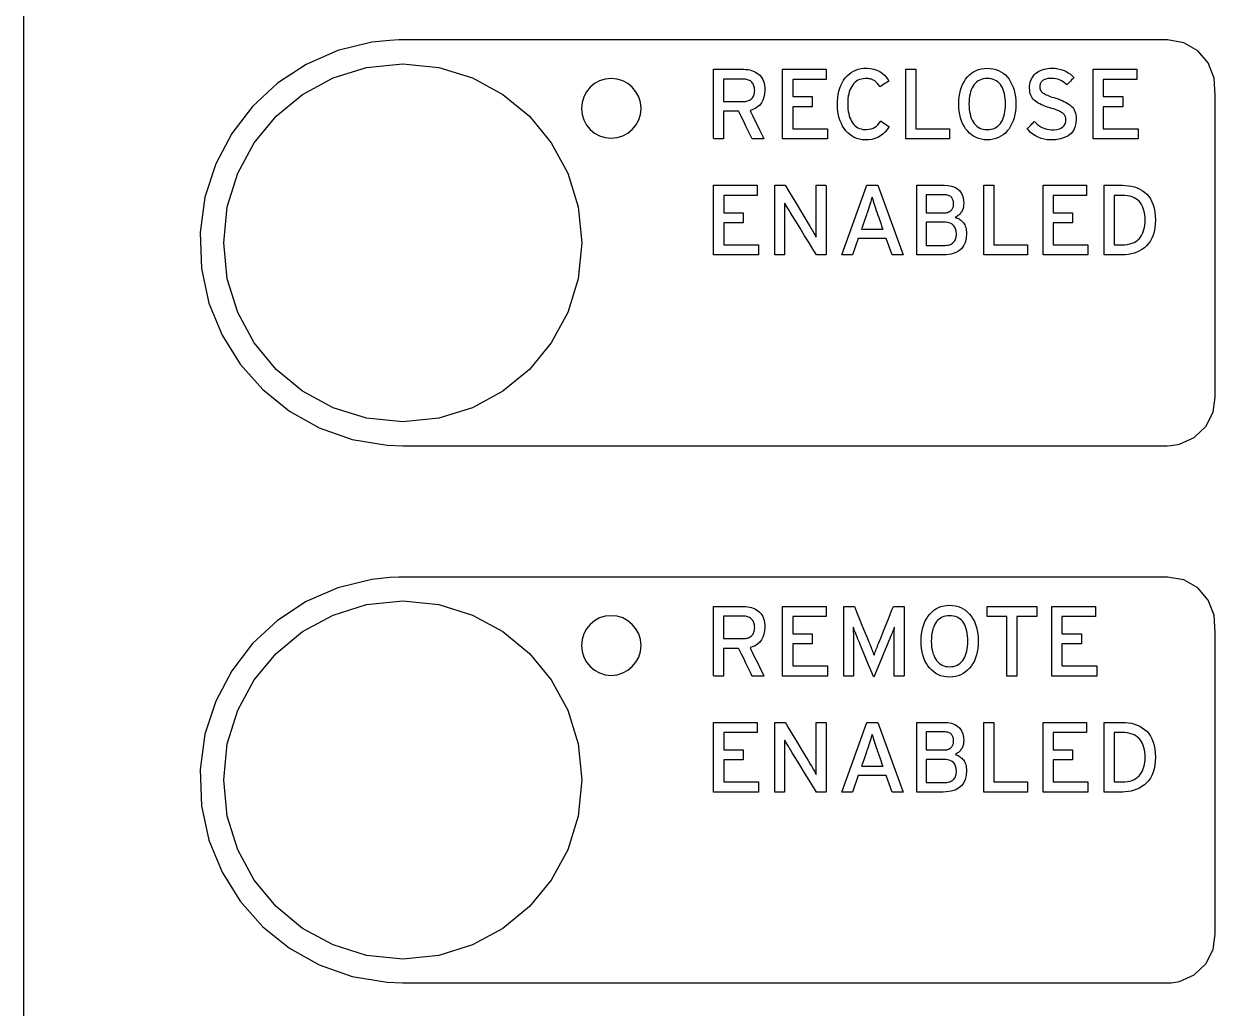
# Model space of a CAD drawing. Extents: x 1 to 47.7, y 0.2 to 33.4.
# Drawn here: x 14.365 to 16.36, y 11.791 to 13.441 of the extents above; entities that cross this region are included whole.
import ezdxf

# ---------------------------------------------------------------- set-up
doc = ezdxf.new("R2010")
doc.units = 0
doc.header["$MEASUREMENT"] = 0
doc.layers.add('6_0____DWG', color=7, linetype='CONTINUOUS')

msp = doc.modelspace()

# ---------------------------------------------------------------- linework, layer by layer
at = {"layer": '6_0____DWG'}
for points in [[(14.3645, 11.6985), (14.3645, 11.8118), (14.3645, 11.9289), (14.3645, 12.0492), (14.3645, 12.2971), (14.3645, 12.8063), (14.3645, 13.0586), (14.3645, 13.1823), (14.3645, 13.3035), (14.3645, 13.4217), (14.3645, 13.5364)], [(15.6356, 13.2478), (15.6356, 13.3645), (15.7084, 13.3645), (15.7084, 13.3475), (15.6525, 13.3475), (15.6525, 13.3186), (15.685, 13.3186), (15.685, 13.3016), (15.6525, 13.3016), (15.6525, 13.2648), (15.7109, 13.2648), (15.7109, 13.2478), (15.6356, 13.2478)], [(15.8417, 13.2478), (15.8417, 13.3645), (15.8586, 13.3645), (15.8586, 13.2649), (15.915, 13.2649), (15.915, 13.2478), (15.8417, 13.2478)], [(16.1558, 13.2478), (16.1558, 13.3645), (16.2286, 13.3645), (16.2286, 13.3475), (16.1727, 13.3475), (16.1727, 13.3186), (16.2052, 13.3186), (16.2052, 13.3016), (16.1727, 13.3016), (16.1727, 13.2648), (16.2311, 13.2648), (16.2311, 13.2478), (16.1558, 13.2478)], [(15.52, 13.0534), (15.52, 13.17), (15.5928, 13.17), (15.5928, 13.1531), (15.5369, 13.1531), (15.5369, 13.1241), (15.5694, 13.1241), (15.5694, 13.1072), (15.5369, 13.1072), (15.5369, 13.0703), (15.5952, 13.0703), (15.5952, 13.0534), (15.52, 13.0534)], [(15.8188, 13.0534), (15.8091, 13.0811), (15.7623, 13.0811), (15.7527, 13.0534), (15.7345, 13.0534), (15.7765, 13.17), (15.7951, 13.17), (15.8375, 13.0534), (15.8188, 13.0534)], [(15.9726, 13.0534), (15.9726, 13.17), (15.9895, 13.17), (15.9895, 13.0705), (16.0458, 13.0705), (16.0458, 13.0534), (15.9726, 13.0534)], [(16.0717, 13.0534), (16.0717, 13.17), (16.1445, 13.17), (16.1445, 13.1531), (16.0886, 13.1531), (16.0886, 13.1241), (16.121, 13.1241), (16.121, 13.1072), (16.0886, 13.1072), (16.0886, 13.0703), (16.1469, 13.0703), (16.1469, 13.0534), (16.0717, 13.0534)], [(15.6356, 12.3478), (15.6356, 12.4645), (15.7084, 12.4645), (15.7084, 12.4475), (15.6525, 12.4475), (15.6525, 12.4186), (15.685, 12.4186), (15.685, 12.4016), (15.6525, 12.4016), (15.6525, 12.3648), (15.7109, 12.3648), (15.7109, 12.3478), (15.6356, 12.3478)], [(16.0281, 12.4474), (16.0281, 12.3478), (16.0112, 12.3478), (16.0112, 12.4474), (15.9783, 12.4474), (15.9783, 12.4645), (16.0611, 12.4645), (16.0611, 12.4474), (16.0281, 12.4474)], [(16.0866, 12.3478), (16.0866, 12.4645), (16.1594, 12.4645), (16.1594, 12.4475), (16.1035, 12.4475), (16.1035, 12.4186), (16.1359, 12.4186), (16.1359, 12.4016), (16.1035, 12.4016), (16.1035, 12.3648), (16.1618, 12.3648), (16.1618, 12.3478), (16.0866, 12.3478)], [(15.52, 12.1534), (15.52, 12.27), (15.5928, 12.27), (15.5928, 12.2531), (15.5369, 12.2531), (15.5369, 12.2241), (15.5694, 12.2241), (15.5694, 12.2072), (15.5369, 12.2072), (15.5369, 12.1703), (15.5952, 12.1703), (15.5952, 12.1534), (15.52, 12.1534)], [(15.8188, 12.1534), (15.8091, 12.1811), (15.7623, 12.1811), (15.7527, 12.1534), (15.7345, 12.1534), (15.7765, 12.27), (15.7951, 12.27), (15.8375, 12.1534), (15.8188, 12.1534)], [(15.9726, 12.1534), (15.9726, 12.27), (15.9895, 12.27), (15.9895, 12.1705), (16.0458, 12.1705), (16.0458, 12.1534), (15.9726, 12.1534)], [(16.0717, 12.1534), (16.0717, 12.27), (16.1445, 12.27), (16.1445, 12.2531), (16.0886, 12.2531), (16.0886, 12.2241), (16.121, 12.2241), (16.121, 12.2072), (16.0886, 12.2072), (16.0886, 12.1703), (16.1469, 12.1703), (16.1469, 12.1534), (16.0717, 12.1534)]]:
    msp.add_lwpolyline(points, dxfattribs=at)
for points in [[(16.2801, 13.4136), (16.269, 13.4136), (16.2375, 13.4136), (16.188, 13.4136), (16.123, 13.4136), (16.0452, 13.4136), (15.9569, 13.4136), (15.7591, 13.4136), (15.5499, 13.4136), (15.3493, 13.4136), (15.2585, 13.4136), (15.1774, 13.4136), (15.1085, 13.4136), (15.0543, 13.4136), (15.0174, 13.4136), (15.0002, 13.4136), (14.9927, 13.4135), (14.9775, 13.4129), (14.9476, 13.4096), (14.8904, 13.3957), (14.8373, 13.3725), (14.7895, 13.341), (14.7477, 13.3021), (14.7129, 13.2567), (14.686, 13.2058), (14.668, 13.1503), (14.6597, 13.0911), (14.662, 13.0304), (14.6746, 12.9726), (14.6965, 12.9189), (14.7269, 12.8703), (14.7648, 12.8276), (14.8093, 12.7917), (14.8595, 12.7637), (14.9144, 12.7443), (14.9732, 12.7346), (14.9995, 12.7336), (15.0137, 12.7336), (15.0479, 12.7336), (15.0998, 12.7336), (15.1667, 12.7336), (15.2462, 12.7336), (15.3358, 12.7336), (15.4329, 12.7336), (15.6397, 12.7336), (15.8465, 12.7336), (15.9436, 12.7336), (16.0331, 12.7336), (16.1126, 12.7336), (16.1796, 12.7336), (16.2314, 12.7336), (16.2657, 12.7336), (16.2799, 12.7336), (16.2862, 12.7338), (16.3001, 12.7361), (16.3248, 12.7473), (16.3442, 12.7657), (16.3565, 12.7898), (16.3601, 12.8151), (16.3601, 12.8244), (16.3601, 12.8415), (16.3601, 12.8948), (16.3601, 12.9668), (16.3601, 13.0492), (16.3601, 13.213), (16.3601, 13.2779), (16.3601, 13.3207), (16.3585, 13.3497), (16.3485, 13.3751), (16.331, 13.3953), (16.3076, 13.4087), (16.2801, 13.4136)], [(14.9993, 12.7736), (14.9388, 12.7797), (14.8825, 12.7972), (14.8316, 12.8248), (14.7872, 12.8615), (14.7505, 12.9059), (14.7229, 12.9568), (14.7054, 13.0131), (14.6993, 13.0736), (14.7054, 13.134), (14.7229, 13.1904), (14.7505, 13.2413), (14.7872, 13.2857), (14.8316, 13.3223), (14.8825, 13.35), (14.9388, 13.3675), (14.9993, 13.3736), (15.0598, 13.3675), (15.1161, 13.35), (15.167, 13.3223), (15.2114, 13.2857), (15.2481, 13.2413), (15.2757, 13.1904), (15.2932, 13.134), (15.2993, 13.0736), (15.2932, 13.0131), (15.2757, 12.9568), (15.2481, 12.9059), (15.2114, 12.8615), (15.167, 12.8248), (15.1161, 12.7972), (15.0598, 12.7797)], [(15.6058, 13.3296), (15.6054, 13.3234), (15.6043, 13.3178), (15.6026, 13.3128), (15.6003, 13.3084), (15.5973, 13.3045), (15.5936, 13.3013), (15.5894, 13.2986), (15.5844, 13.2965), (15.5811, 13.2953), (15.5825, 13.2923), (15.5852, 13.2868), (15.5887, 13.2795), (15.5927, 13.2713), (15.5966, 13.2632), (15.6001, 13.256), (15.6027, 13.2506), (15.604, 13.248), (15.6036, 13.2478), (15.602, 13.2478), (15.5994, 13.2478), (15.5963, 13.2478), (15.5929, 13.2478), (15.5896, 13.2478), (15.5869, 13.2478), (15.5851, 13.2478), (15.5845, 13.2479), (15.5835, 13.2499), (15.5812, 13.2546), (15.5779, 13.2613), (15.5742, 13.2691), (15.5703, 13.277), (15.5668, 13.2843), (15.564, 13.2901), (15.5624, 13.2935), (15.5619, 13.294), (15.5602, 13.294), (15.5571, 13.294), (15.5531, 13.294), (15.5487, 13.294), (15.5444, 13.294), (15.5406, 13.294), (15.5379, 13.294), (15.5366, 13.294), (15.5366, 13.2928), (15.5366, 13.2887), (15.5366, 13.2825), (15.5366, 13.2749), (15.5366, 13.2669), (15.5366, 13.2594), (15.5366, 13.2531), (15.5366, 13.249), (15.5366, 13.2478), (15.5357, 13.2478), (15.5339, 13.2478), (15.5315, 13.2478), (15.5287, 13.2478), (15.5258, 13.2478), (15.5233, 13.2478), (15.5213, 13.2478), (15.5201, 13.2478), (15.52, 13.2492), (15.52, 13.2577), (15.52, 13.2723), (15.52, 13.2907), (15.52, 13.3108), (15.52, 13.3303), (15.52, 13.3473), (15.52, 13.3593), (15.52, 13.3644), (15.5215, 13.3645), (15.5262, 13.3645), (15.5331, 13.3645), (15.5413, 13.3645), (15.5498, 13.3645), (15.5578, 13.3645), (15.5644, 13.3645), (15.5685, 13.3645), (15.5705, 13.3645), (15.574, 13.3643), (15.5773, 13.3639), (15.5805, 13.3633), (15.5835, 13.3624), (15.5864, 13.3614), (15.5892, 13.3601), (15.5918, 13.3586), (15.5943, 13.3568), (15.5967, 13.3549), (15.5988, 13.3526), (15.6006, 13.3501), (15.6022, 13.3473), (15.6035, 13.3443), (15.6045, 13.341), (15.6052, 13.3375), (15.6057, 13.3336)], [(15.8139, 13.2683), (15.8108, 13.2635), (15.8074, 13.2594), (15.8036, 13.2558), (15.7995, 13.2527), (15.795, 13.2502), (15.7901, 13.2483), (15.7849, 13.247), (15.7793, 13.2462), (15.7737, 13.246), (15.7688, 13.2464), (15.7641, 13.2473), (15.7598, 13.2485), (15.7556, 13.2502), (15.7518, 13.2524), (15.7481, 13.2549), (15.7448, 13.2579), (15.7417, 13.2613), (15.7388, 13.265), (15.7361, 13.269), (15.7339, 13.2733), (15.7319, 13.2779), (15.7303, 13.2827), (15.729, 13.2878), (15.7281, 13.2933), (15.7275, 13.299), (15.7272, 13.305), (15.7273, 13.3111), (15.7278, 13.3169), (15.7286, 13.3224), (15.7297, 13.3277), (15.7312, 13.3327), (15.733, 13.3374), (15.7352, 13.3419), (15.7377, 13.346), (15.7405, 13.3499), (15.7435, 13.3534), (15.7468, 13.3565), (15.7503, 13.3592), (15.754, 13.3614), (15.7581, 13.3632), (15.7623, 13.3646), (15.7669, 13.3656), (15.7717, 13.3662), (15.777, 13.3663), (15.7829, 13.3658), (15.7884, 13.3647), (15.7935, 13.3631), (15.7981, 13.3609), (15.8023, 13.3581), (15.8061, 13.3548), (15.8094, 13.3509), (15.8123, 13.3465), (15.8132, 13.3444), (15.8121, 13.3437), (15.8102, 13.3425), (15.8079, 13.341), (15.8053, 13.3393), (15.8028, 13.3377), (15.8007, 13.3363), (15.7991, 13.3353), (15.7984, 13.3349), (15.7976, 13.3363), (15.7966, 13.3378), (15.7955, 13.3392), (15.7945, 13.3405), (15.7934, 13.3418), (15.7923, 13.3429), (15.7912, 13.3439), (15.79, 13.3448), (15.7888, 13.3457), (15.7875, 13.3464), (15.7861, 13.347), (15.7847, 13.3476), (15.7831, 13.348), (15.7815, 13.3484), (15.7798, 13.3486), (15.778, 13.3488), (15.7761, 13.3489), (15.7736, 13.3489), (15.7704, 13.3486), (15.7674, 13.348), (15.7645, 13.3471), (15.7618, 13.346), (15.7594, 13.3445), (15.7571, 13.3428), (15.755, 13.3407), (15.7531, 13.3384), (15.7513, 13.3358), (15.7498, 13.3329), (15.7484, 13.3298), (15.7472, 13.3265), (15.7463, 13.3229), (15.7456, 13.3192), (15.745, 13.3152), (15.7447, 13.3109), (15.7446, 13.3065), (15.7447, 13.3021), (15.745, 13.2979), (15.7455, 13.2939), (15.7462, 13.2901), (15.7471, 13.2866), (15.7482, 13.2833), (15.7496, 13.2802), (15.7511, 13.2773), (15.7528, 13.2746), (15.7547, 13.2721), (15.7568, 13.2699), (15.7591, 13.2681), (15.7615, 13.2665), (15.7641, 13.2653), (15.767, 13.2644), (15.77, 13.2637), (15.7732, 13.2634), (15.7768, 13.2634), (15.7804, 13.2638), (15.7838, 13.2645), (15.787, 13.2657), (15.79, 13.2672), (15.7927, 13.2691), (15.7951, 13.2714), (15.7973, 13.274), (15.7993, 13.2771), (15.8001, 13.2778), (15.8013, 13.277), (15.8031, 13.2757), (15.8053, 13.2742), (15.8077, 13.2725), (15.81, 13.2709), (15.812, 13.2696), (15.8134, 13.2686)], [(16.0262, 13.3062), (16.026, 13.3), (16.0254, 13.2941), (16.0245, 13.2885), (16.0233, 13.2832), (16.0217, 13.2782), (16.0197, 13.2734), (16.0175, 13.269), (16.0148, 13.2649), (16.0119, 13.2611), (16.0086, 13.2576), (16.005, 13.2546), (16.0012, 13.2521), (15.9971, 13.2499), (15.9928, 13.2483), (15.9882, 13.2471), (15.9834, 13.2463), (15.9782, 13.246), (15.9732, 13.2463), (15.9684, 13.2471), (15.9638, 13.2483), (15.9595, 13.2499), (15.9555, 13.2521), (15.9518, 13.2546), (15.9483, 13.2576), (15.9451, 13.2611), (15.9421, 13.2649), (15.9394, 13.269), (15.9371, 13.2734), (15.9351, 13.2782), (15.9335, 13.2832), (15.9322, 13.2885), (15.9313, 13.2941), (15.9307, 13.3), (15.9305, 13.3062), (15.9307, 13.3124), (15.9313, 13.3183), (15.9322, 13.3239), (15.9335, 13.3293), (15.9351, 13.3343), (15.9371, 13.3391), (15.9394, 13.3435), (15.9421, 13.3477), (15.9451, 13.3515), (15.9483, 13.3549), (15.9518, 13.3579), (15.9555, 13.3604), (15.9595, 13.3625), (15.9638, 13.3641), (15.9684, 13.3653), (15.9732, 13.366), (15.9782, 13.3663), (15.9834, 13.366), (15.9882, 13.3653), (15.9928, 13.3641), (15.9971, 13.3625), (16.0012, 13.3604), (16.005, 13.3579), (16.0086, 13.3549), (16.0119, 13.3515), (16.0148, 13.3477), (16.0175, 13.3435), (16.0197, 13.3391), (16.0217, 13.3343), (16.0233, 13.3293), (16.0245, 13.3239), (16.0254, 13.3183), (16.026, 13.3124)], [(16.1272, 13.2813), (16.1267, 13.274), (16.1251, 13.2675), (16.1225, 13.2618), (16.1187, 13.257), (16.1138, 13.2531), (16.1079, 13.25), (16.1008, 13.2478), (16.0927, 13.2464), (16.0842, 13.246), (16.0787, 13.2464), (16.0734, 13.2473), (16.0684, 13.2487), (16.0636, 13.2505), (16.0591, 13.2528), (16.0549, 13.2555), (16.051, 13.2587), (16.0473, 13.2623), (16.0452, 13.2649), (16.0459, 13.2656), (16.0473, 13.267), (16.0491, 13.2688), (16.0511, 13.2708), (16.0532, 13.2728), (16.055, 13.2747), (16.0564, 13.2761), (16.0572, 13.2768), (16.0589, 13.2752), (16.0619, 13.2725), (16.0649, 13.2701), (16.0681, 13.268), (16.0714, 13.2663), (16.0748, 13.265), (16.0783, 13.264), (16.082, 13.2634), (16.0858, 13.2631), (16.0905, 13.2632), (16.0951, 13.2637), (16.0991, 13.2647), (16.1024, 13.2662), (16.1051, 13.268), (16.1073, 13.2703), (16.1088, 13.2731), (16.1098, 13.2763), (16.1101, 13.2799), (16.11, 13.2815), (16.1098, 13.2829), (16.1095, 13.2843), (16.109, 13.2856), (16.1083, 13.2868), (16.1076, 13.288), (16.1067, 13.2891), (16.1056, 13.2902), (16.1044, 13.2912), (16.1029, 13.2922), (16.1012, 13.2932), (16.0993, 13.2942), (16.0972, 13.2951), (16.0949, 13.2961), (16.0924, 13.297), (16.0896, 13.2979), (16.0866, 13.2989), (16.0832, 13.2998), (16.0794, 13.301), (16.0758, 13.3023), (16.0724, 13.3036), (16.0693, 13.3049), (16.0664, 13.3063), (16.0637, 13.3078), (16.0612, 13.3094), (16.059, 13.311), (16.057, 13.3126), (16.0553, 13.3144), (16.0537, 13.3164), (16.0524, 13.3187), (16.0513, 13.3211), (16.0504, 13.3237), (16.0498, 13.3266), (16.0494, 13.3296), (16.0492, 13.3329), (16.0493, 13.3363), (16.0497, 13.3395), (16.0503, 13.3426), (16.0512, 13.3456), (16.0524, 13.3483), (16.0539, 13.3509), (16.0556, 13.3533), (16.0576, 13.3556), (16.0599, 13.3577), (16.0623, 13.3595), (16.0649, 13.3611), (16.0676, 13.3625), (16.0704, 13.3636), (16.0734, 13.3646), (16.0766, 13.3653), (16.0798, 13.3659), (16.0833, 13.3662), (16.087, 13.3663), (16.0919, 13.3661), (16.0967, 13.3654), (16.1013, 13.3643), (16.1056, 13.3628), (16.1098, 13.361), (16.1137, 13.3587), (16.1175, 13.356), (16.1211, 13.3529), (16.1234, 13.3505), (16.1228, 13.3498), (16.1215, 13.3484), (16.1197, 13.3466), (16.1177, 13.3445), (16.1157, 13.3425), (16.1139, 13.3406), (16.1124, 13.3391), (16.1116, 13.3382), (16.1104, 13.3393), (16.1079, 13.3415), (16.1053, 13.3435), (16.1025, 13.3452), (16.0996, 13.3465), (16.0965, 13.3477), (16.0933, 13.3485), (16.0899, 13.349), (16.0864, 13.3492), (16.0837, 13.3492), (16.0816, 13.3491), (16.0797, 13.3488), (16.0779, 13.3485), (16.0762, 13.348), (16.0747, 13.3475), (16.0733, 13.3468), (16.072, 13.3461), (16.0709, 13.3452), (16.07, 13.3443), (16.0691, 13.3432), (16.0683, 13.3422), (16.0677, 13.3411), (16.0672, 13.3399), (16.0668, 13.3387), (16.0665, 13.3374), (16.0663, 13.3361), (16.0663, 13.3347), (16.0663, 13.334), (16.0663, 13.3334), (16.0664, 13.3327), (16.0665, 13.3321), (16.0667, 13.3315), (16.0668, 13.331), (16.067, 13.3304), (16.0672, 13.3299), (16.0675, 13.3294), (16.0677, 13.3288), (16.0681, 13.3283), (16.0685, 13.3278), (16.0689, 13.3272), (16.0693, 13.3267), (16.0699, 13.3262), (16.0704, 13.3257), (16.071, 13.3252), (16.072, 13.3245), (16.0734, 13.3236), (16.075, 13.3226), (16.0769, 13.3217), (16.079, 13.3208), (16.0814, 13.3198), (16.0839, 13.3189), (16.0867, 13.3179), (16.0898, 13.3169), (16.0933, 13.3158), (16.0969, 13.3147), (16.1004, 13.3134), (16.1036, 13.3121), (16.1067, 13.3107), (16.1096, 13.3092), (16.1123, 13.3077), (16.1147, 13.3061), (16.117, 13.3045), (16.1191, 13.3027), (16.121, 13.3007), (16.1226, 13.2986), (16.124, 13.2962), (16.1251, 13.2936), (16.126, 13.2909), (16.1266, 13.2879), (16.127, 13.2847)], [(15.3484, 13.2489), (15.3585, 13.25), (15.3679, 13.2529), (15.3764, 13.2575), (15.3838, 13.2636), (15.3899, 13.271), (15.3945, 13.2795), (15.3974, 13.2889), (15.3985, 13.2989), (15.3974, 13.309), (15.3945, 13.3184), (15.3899, 13.3269), (15.3838, 13.3343), (15.3764, 13.3404), (15.3679, 13.345), (15.3585, 13.3479), (15.3484, 13.3489), (15.3384, 13.3479), (15.329, 13.345), (15.3205, 13.3404), (15.3131, 13.3343), (15.307, 13.3269), (15.3024, 13.3184), (15.2995, 13.309), (15.2985, 13.2989), (15.2995, 13.2889), (15.3024, 13.2795), (15.307, 13.271), (15.3131, 13.2636), (15.3205, 13.2575), (15.329, 13.2529), (15.3384, 13.25)], [(15.5888, 13.3291), (15.5887, 13.3313), (15.5884, 13.3333), (15.588, 13.3352), (15.5875, 13.3369), (15.5869, 13.3386), (15.5861, 13.3401), (15.5851, 13.3414), (15.5841, 13.3426), (15.5829, 13.3438), (15.5815, 13.3448), (15.5801, 13.3457), (15.5785, 13.3464), (15.5769, 13.347), (15.5751, 13.3475), (15.5733, 13.3478), (15.5713, 13.348), (15.5695, 13.348), (15.5679, 13.348), (15.5642, 13.348), (15.5592, 13.348), (15.5535, 13.348), (15.5477, 13.348), (15.5425, 13.348), (15.5386, 13.348), (15.5367, 13.348), (15.5366, 13.3473), (15.5366, 13.344), (15.5366, 13.3388), (15.5366, 13.3326), (15.5366, 13.3259), (15.5366, 13.3196), (15.5366, 13.3145), (15.5366, 13.3112), (15.5367, 13.3104), (15.5386, 13.3104), (15.5425, 13.3104), (15.5477, 13.3104), (15.5535, 13.3104), (15.5592, 13.3104), (15.5642, 13.3104), (15.5679, 13.3104), (15.5695, 13.3104), (15.5713, 13.3105), (15.5732, 13.3106), (15.5751, 13.311), (15.5768, 13.3114), (15.5784, 13.312), (15.5799, 13.3127), (15.5814, 13.3135), (15.5827, 13.3145), (15.5839, 13.3155), (15.585, 13.3168), (15.586, 13.3181), (15.5868, 13.3196), (15.5875, 13.3212), (15.588, 13.323), (15.5884, 13.3249), (15.5887, 13.3269)], [(16.0089, 13.3062), (16.0088, 13.3108), (16.0085, 13.3151), (16.008, 13.3192), (16.0072, 13.3231), (16.0063, 13.3267), (16.0051, 13.3301), (16.0037, 13.3333), (16.0021, 13.3362), (16.0003, 13.3389), (15.9982, 13.3412), (15.996, 13.3432), (15.9935, 13.3449), (15.9909, 13.3463), (15.988, 13.3474), (15.985, 13.3482), (15.9817, 13.3487), (15.9782, 13.3489), (15.9749, 13.3487), (15.9717, 13.3482), (15.9687, 13.3474), (15.9658, 13.3463), (15.9632, 13.3449), (15.9608, 13.3432), (15.9586, 13.3412), (15.9566, 13.3389), (15.9547, 13.3362), (15.9531, 13.3333), (15.9516, 13.3301), (15.9504, 13.3267), (15.9495, 13.3231), (15.9487, 13.3192), (15.9482, 13.3151), (15.9478, 13.3108), (15.9477, 13.3062), (15.9478, 13.3017), (15.9482, 13.2974), (15.9487, 13.2933), (15.9495, 13.2895), (15.9504, 13.2859), (15.9516, 13.2825), (15.9531, 13.2794), (15.9547, 13.2765), (15.9566, 13.2738), (15.9586, 13.2713), (15.9608, 13.2692), (15.9632, 13.2674), (15.9658, 13.266), (15.9687, 13.2648), (15.9717, 13.264), (15.9749, 13.2635), (15.9782, 13.2634), (15.9817, 13.2635), (15.985, 13.264), (15.988, 13.2648), (15.9909, 13.266), (15.9935, 13.2674), (15.996, 13.2692), (15.9982, 13.2713), (16.0003, 13.2738), (16.0021, 13.2765), (16.0037, 13.2794), (16.0051, 13.2825), (16.0063, 13.2859), (16.0072, 13.2895), (16.008, 13.2933), (16.0085, 13.2974), (16.0088, 13.3017)], [(15.6922, 13.0534), (15.6906, 13.0561), (15.6862, 13.0632), (15.6799, 13.0734), (15.6724, 13.0855), (15.6647, 13.098), (15.6575, 13.1097), (15.6517, 13.1192), (15.648, 13.1252), (15.6468, 13.1271), (15.6458, 13.1289), (15.6447, 13.1307), (15.6437, 13.1324), (15.6427, 13.1341), (15.6417, 13.1357), (15.6408, 13.1373), (15.6399, 13.1388), (15.6391, 13.1403), (15.6387, 13.1393), (15.6387, 13.1365), (15.6387, 13.1336), (15.6387, 13.1306), (15.6388, 13.1275), (15.6388, 13.1244), (15.6388, 13.1211), (15.6388, 13.1178), (15.6389, 13.1143), (15.6389, 13.1122), (15.6389, 13.1068), (15.6389, 13.0986), (15.6389, 13.0888), (15.6389, 13.0784), (15.6389, 13.0686), (15.6389, 13.0605), (15.6389, 13.055), (15.6389, 13.0534), (15.6381, 13.0534), (15.6364, 13.0534), (15.634, 13.0534), (15.6313, 13.0534), (15.6285, 13.0534), (15.6259, 13.0534), (15.6239, 13.0534), (15.6227, 13.0534), (15.6225, 13.0542), (15.6225, 13.0618), (15.6225, 13.0755), (15.6225, 13.0934), (15.6225, 13.1131), (15.6225, 13.1328), (15.6225, 13.1502), (15.6225, 13.1632), (15.6225, 13.1696), (15.6228, 13.17), (15.6242, 13.17), (15.6264, 13.17), (15.6292, 13.17), (15.6321, 13.17), (15.635, 13.17), (15.6374, 13.17), (15.6391, 13.17), (15.6397, 13.17), (15.6413, 13.1674), (15.6455, 13.1605), (15.6515, 13.1505), (15.6586, 13.1388), (15.6659, 13.1266), (15.6728, 13.1153), (15.6783, 13.106), (15.6818, 13.1002), (15.683, 13.0982), (15.6843, 13.096), (15.6855, 13.0939), (15.6867, 13.0919), (15.6878, 13.09), (15.6888, 13.0881), (15.6898, 13.0863), (15.6908, 13.0846), (15.6917, 13.083), (15.692, 13.0839), (15.692, 13.0868), (15.692, 13.0898), (15.6919, 13.0928), (15.6919, 13.096), (15.6919, 13.0992), (15.6919, 13.1025), (15.6919, 13.1059), (15.6919, 13.1093), (15.6919, 13.1115), (15.6919, 13.1169), (15.6919, 13.125), (15.6919, 13.1348), (15.6919, 13.1451), (15.6919, 13.1548), (15.6919, 13.163), (15.6919, 13.1684), (15.6919, 13.17), (15.6927, 13.17), (15.6944, 13.17), (15.6967, 13.17), (15.6995, 13.17), (15.7023, 13.17), (15.7048, 13.17), (15.7069, 13.17), (15.7081, 13.17), (15.7083, 13.1692), (15.7083, 13.1616), (15.7083, 13.1479), (15.7083, 13.1301), (15.7083, 13.1103), (15.7083, 13.0906), (15.7083, 13.0733), (15.7083, 13.0603), (15.7083, 13.0538), (15.708, 13.0534), (15.7067, 13.0534), (15.7046, 13.0534), (15.702, 13.0534), (15.6993, 13.0534), (15.6966, 13.0534), (15.6943, 13.0534), (15.6928, 13.0534)], [(15.9436, 13.0892), (15.943, 13.0813), (15.9413, 13.0744), (15.9386, 13.0685), (15.9349, 13.0635), (15.9302, 13.0596), (15.9244, 13.0566), (15.9176, 13.0546), (15.9097, 13.0535), (15.9046, 13.0534), (15.9015, 13.0534), (15.8961, 13.0534), (15.889, 13.0534), (15.8812, 13.0534), (15.8736, 13.0534), (15.8669, 13.0534), (15.8622, 13.0534), (15.8601, 13.0534), (15.8601, 13.0569), (15.8601, 13.0679), (15.8601, 13.0843), (15.8601, 13.1038), (15.8601, 13.1241), (15.8601, 13.1431), (15.8601, 13.1585), (15.8601, 13.168), (15.8603, 13.17), (15.8631, 13.17), (15.8686, 13.17), (15.8757, 13.17), (15.8838, 13.17), (15.8917, 13.17), (15.8987, 13.17), (15.9039, 13.17), (15.9064, 13.17), (15.912, 13.1697), (15.9183, 13.1687), (15.9238, 13.1668), (15.9284, 13.164), (15.9322, 13.1605), (15.9352, 13.1561), (15.9373, 13.151), (15.9385, 13.145), (15.9389, 13.1393), (15.9388, 13.1373), (15.9387, 13.1354), (15.9384, 13.1336), (15.938, 13.1318), (15.9374, 13.1302), (15.9368, 13.1286), (15.9361, 13.1271), (15.9352, 13.1257), (15.9343, 13.1244), (15.9333, 13.1231), (15.9322, 13.1219), (15.9311, 13.1208), (15.9299, 13.1198), (15.9286, 13.1188), (15.9273, 13.1179), (15.9258, 13.117), (15.9247, 13.1163), (15.9264, 13.1159), (15.928, 13.1152), (15.9296, 13.1145), (15.9311, 13.1136), (15.9326, 13.1126), (15.9341, 13.1115), (15.9356, 13.1102), (15.937, 13.1087), (15.9383, 13.1072), (15.9395, 13.1054), (15.9406, 13.1036), (15.9415, 13.1016), (15.9422, 13.0994), (15.9428, 13.0971), (15.9432, 13.0946), (15.9435, 13.0919)], [(15.922, 13.1388), (15.922, 13.1403), (15.9218, 13.1417), (15.9216, 13.1431), (15.9213, 13.1445), (15.9208, 13.1458), (15.9203, 13.147), (15.9197, 13.1481), (15.919, 13.1492), (15.9182, 13.1502), (15.9171, 13.1511), (15.916, 13.1519), (15.9147, 13.1525), (15.9133, 13.153), (15.9117, 13.1535), (15.9101, 13.1538), (15.9083, 13.154), (15.9063, 13.1541), (15.9052, 13.1541), (15.9021, 13.1541), (15.8977, 13.1541), (15.8925, 13.1541), (15.8872, 13.1541), (15.8823, 13.1541), (15.8785, 13.1541), (15.8763, 13.1541), (15.876, 13.1538), (15.876, 13.1516), (15.876, 13.1478), (15.876, 13.1429), (15.876, 13.1376), (15.876, 13.1325), (15.876, 13.1281), (15.876, 13.125), (15.876, 13.1239), (15.8772, 13.1239), (15.8803, 13.1239), (15.8847, 13.1239), (15.8898, 13.1239), (15.8952, 13.1239), (15.9, 13.1239), (15.9038, 13.1239), (15.906, 13.1239), (15.9068, 13.1239), (15.9078, 13.1239), (15.9088, 13.124), (15.9097, 13.1241), (15.9105, 13.1243), (15.9114, 13.1244), (15.9121, 13.1247), (15.9129, 13.1249), (15.9136, 13.1253), (15.9143, 13.1256), (15.9149, 13.1259), (15.9155, 13.1263), (15.9161, 13.1266), (15.9167, 13.127), (15.9172, 13.1275), (15.9177, 13.1279), (15.9182, 13.1284), (15.9189, 13.1291), (15.9196, 13.1301), (15.9202, 13.1312), (15.9208, 13.1323), (15.9212, 13.1335), (15.9216, 13.1347), (15.9218, 13.136), (15.922, 13.1374)], [(16.26, 13.1117), (16.2597, 13.1047), (16.2589, 13.0982), (16.2578, 13.0921), (16.2561, 13.0865), (16.2541, 13.0813), (16.2516, 13.0767), (16.2486, 13.0724), (16.2453, 13.0687), (16.2415, 13.0654), (16.2375, 13.0625), (16.2334, 13.0601), (16.229, 13.058), (16.2244, 13.0563), (16.2196, 13.055), (16.2147, 13.0541), (16.2095, 13.0535), (16.2049, 13.0534), (16.2034, 13.0534), (16.2, 13.0534), (16.1953, 13.0534), (16.1899, 13.0534), (16.1845, 13.0534), (16.1797, 13.0534), (16.1761, 13.0534), (16.1742, 13.0534), (16.1741, 13.0558), (16.1741, 13.0659), (16.1741, 13.0819), (16.1741, 13.1014), (16.1741, 13.122), (16.1741, 13.1415), (16.1741, 13.1575), (16.1741, 13.1676), (16.1742, 13.17), (16.1761, 13.17), (16.1797, 13.17), (16.1845, 13.17), (16.1899, 13.17), (16.1953, 13.17), (16.2, 13.17), (16.2034, 13.17), (16.2049, 13.17), (16.2096, 13.1699), (16.2149, 13.1694), (16.2199, 13.1686), (16.2247, 13.1673), (16.2293, 13.1657), (16.2337, 13.1636), (16.2379, 13.1612), (16.2418, 13.1584), (16.2455, 13.1551), (16.2489, 13.1513), (16.2517, 13.1471), (16.2542, 13.1424), (16.2562, 13.1372), (16.2578, 13.1315), (16.259, 13.1254), (16.2597, 13.1188)], [(16.2427, 13.1117), (16.2426, 13.1161), (16.2423, 13.1202), (16.2416, 13.1241), (16.2408, 13.1278), (16.2397, 13.1313), (16.2383, 13.1346), (16.2367, 13.1377), (16.2349, 13.1405), (16.2327, 13.1432), (16.2302, 13.1455), (16.2274, 13.1475), (16.2243, 13.1492), (16.2209, 13.1506), (16.2172, 13.1517), (16.2132, 13.1525), (16.2089, 13.1529), (16.2049, 13.1531), (16.2042, 13.1531), (16.2027, 13.1531), (16.2006, 13.1531), (16.1982, 13.1531), (16.1957, 13.1531), (16.1935, 13.1531), (16.1919, 13.1531), (16.1911, 13.1531), (16.191, 13.1514), (16.191, 13.1442), (16.191, 13.1329), (16.191, 13.119), (16.191, 13.1044), (16.191, 13.0905), (16.191, 13.0792), (16.191, 13.072), (16.1911, 13.0703), (16.1919, 13.0703), (16.1935, 13.0703), (16.1957, 13.0703), (16.1982, 13.0703), (16.2006, 13.0703), (16.2027, 13.0703), (16.2042, 13.0703), (16.2049, 13.0703), (16.2089, 13.0705), (16.2132, 13.0709), (16.2172, 13.0717), (16.2209, 13.0728), (16.2243, 13.0743), (16.2274, 13.076), (16.2302, 13.0781), (16.2327, 13.0805), (16.2349, 13.0831), (16.2367, 13.086), (16.2383, 13.089), (16.2397, 13.0923), (16.2408, 13.0957), (16.2416, 13.0994), (16.2423, 13.1033), (16.2426, 13.1074)], [(15.7943, 13.1235), (15.793, 13.1274), (15.7918, 13.1311), (15.7906, 13.1346), (15.7895, 13.138), (15.7885, 13.1412), (15.7875, 13.1442), (15.7866, 13.1471), (15.7857, 13.1499), (15.7849, 13.1483), (15.7841, 13.1455), (15.7832, 13.1425), (15.7822, 13.1393), (15.7811, 13.136), (15.78, 13.1325), (15.7788, 13.1288), (15.7775, 13.125), (15.7768, 13.123), (15.7761, 13.1207), (15.7748, 13.117), (15.7732, 13.1125), (15.7715, 13.1076), (15.7699, 13.103), (15.7686, 13.0993), (15.7679, 13.0971), (15.768, 13.0967), (15.7705, 13.0967), (15.7752, 13.0967), (15.7811, 13.0967), (15.7877, 13.0967), (15.794, 13.0967), (15.7992, 13.0967), (15.8027, 13.0967), (15.8037, 13.0967), (15.8031, 13.0982), (15.802, 13.1014), (15.8005, 13.1058), (15.7988, 13.1106), (15.7972, 13.1154), (15.7957, 13.1195), (15.7947, 13.1224)], [(15.9267, 13.0887), (15.9263, 13.093), (15.9254, 13.0968), (15.9239, 13.1), (15.9219, 13.1027), (15.9193, 13.1048), (15.9162, 13.1064), (15.9125, 13.1075), (15.9082, 13.108), (15.9061, 13.1081), (15.9035, 13.1081), (15.8993, 13.1081), (15.8941, 13.1081), (15.8886, 13.1081), (15.8834, 13.1081), (15.8792, 13.1081), (15.8766, 13.1081), (15.876, 13.1079), (15.876, 13.1054), (15.876, 13.1007), (15.876, 13.0945), (15.876, 13.0876), (15.876, 13.0808), (15.876, 13.075), (15.876, 13.0709), (15.876, 13.0693), (15.8772, 13.0693), (15.8804, 13.0693), (15.8849, 13.0693), (15.8902, 13.0693), (15.8956, 13.0693), (15.9004, 13.0693), (15.9041, 13.0693), (15.906, 13.0693), (15.9079, 13.0694), (15.9104, 13.0696), (15.9127, 13.0699), (15.9148, 13.0704), (15.9168, 13.0711), (15.9185, 13.0719), (15.92, 13.0728), (15.9214, 13.074), (15.9225, 13.0752), (15.9235, 13.0766), (15.9243, 13.078), (15.925, 13.0795), (15.9256, 13.0812), (15.9261, 13.0829), (15.9264, 13.0847), (15.9266, 13.0867)], [(16.2801, 12.5136), (16.269, 12.5136), (16.2375, 12.5136), (16.188, 12.5136), (16.123, 12.5136), (16.0452, 12.5136), (15.9569, 12.5136), (15.7591, 12.5136), (15.5499, 12.5136), (15.3493, 12.5136), (15.2585, 12.5136), (15.1774, 12.5136), (15.1085, 12.5136), (15.0543, 12.5136), (15.0174, 12.5136), (15.0002, 12.5136), (14.9927, 12.5135), (14.9775, 12.5129), (14.9476, 12.5096), (14.8904, 12.4957), (14.8373, 12.4725), (14.7895, 12.441), (14.7477, 12.4021), (14.7129, 12.3567), (14.686, 12.3058), (14.668, 12.2503), (14.6597, 12.1911), (14.662, 12.1303), (14.6746, 12.0726), (14.6965, 12.0189), (14.7269, 11.9703), (14.7648, 11.9276), (14.8093, 11.8917), (14.8595, 11.8637), (14.9144, 11.8443), (14.9732, 11.8346), (14.9995, 11.8336), (15.0137, 11.8336), (15.0479, 11.8336), (15.0998, 11.8336), (15.1667, 11.8336), (15.2462, 11.8336), (15.3358, 11.8336), (15.4329, 11.8336), (15.6397, 11.8336), (15.8465, 11.8336), (15.9436, 11.8336), (16.0331, 11.8336), (16.1126, 11.8336), (16.1796, 11.8336), (16.2314, 11.8336), (16.2657, 11.8336), (16.2799, 11.8336), (16.2862, 11.8338), (16.3001, 11.8361), (16.3248, 11.8472), (16.3442, 11.8657), (16.3565, 11.8898), (16.3601, 11.9151), (16.3601, 11.9244), (16.3601, 11.9415), (16.3601, 11.9948), (16.3601, 12.0668), (16.3601, 12.1492), (16.3601, 12.313), (16.3601, 12.3779), (16.3601, 12.4207), (16.3585, 12.4497), (16.3485, 12.4751), (16.331, 12.4953), (16.3076, 12.5087), (16.2801, 12.5136)], [(14.9993, 11.8736), (14.9388, 11.8797), (14.8825, 11.8972), (14.8316, 11.9248), (14.7872, 11.9615), (14.7505, 12.0059), (14.7229, 12.0568), (14.7054, 12.1131), (14.6993, 12.1736), (14.7054, 12.234), (14.7229, 12.2904), (14.7505, 12.3413), (14.7872, 12.3857), (14.8316, 12.4223), (14.8825, 12.45), (14.9388, 12.4675), (14.9993, 12.4736), (15.0598, 12.4675), (15.1161, 12.45), (15.167, 12.4223), (15.2114, 12.3857), (15.2481, 12.3413), (15.2757, 12.2904), (15.2932, 12.234), (15.2993, 12.1736), (15.2932, 12.1131), (15.2757, 12.0568), (15.2481, 12.0059), (15.2114, 11.9615), (15.167, 11.9248), (15.1161, 11.8972), (15.0598, 11.8797)], [(15.6058, 12.4296), (15.6054, 12.4234), (15.6043, 12.4178), (15.6026, 12.4128), (15.6003, 12.4084), (15.5973, 12.4045), (15.5936, 12.4013), (15.5894, 12.3986), (15.5844, 12.3965), (15.5811, 12.3953), (15.5825, 12.3923), (15.5852, 12.3868), (15.5887, 12.3795), (15.5927, 12.3713), (15.5966, 12.3632), (15.6001, 12.356), (15.6027, 12.3506), (15.604, 12.348), (15.6036, 12.3478), (15.602, 12.3478), (15.5994, 12.3478), (15.5963, 12.3478), (15.5929, 12.3478), (15.5896, 12.3478), (15.5869, 12.3478), (15.5851, 12.3478), (15.5845, 12.3479), (15.5835, 12.3499), (15.5812, 12.3547), (15.5779, 12.3613), (15.5742, 12.3691), (15.5703, 12.377), (15.5668, 12.3843), (15.564, 12.3901), (15.5624, 12.3935), (15.5619, 12.394), (15.5602, 12.394), (15.5571, 12.394), (15.5531, 12.394), (15.5487, 12.394), (15.5444, 12.394), (15.5406, 12.394), (15.5379, 12.394), (15.5366, 12.394), (15.5366, 12.3928), (15.5366, 12.3887), (15.5366, 12.3825), (15.5366, 12.3749), (15.5366, 12.3669), (15.5366, 12.3594), (15.5366, 12.3531), (15.5366, 12.349), (15.5366, 12.3478), (15.5357, 12.3478), (15.5339, 12.3478), (15.5315, 12.3478), (15.5287, 12.3478), (15.5258, 12.3478), (15.5233, 12.3478), (15.5213, 12.3478), (15.5201, 12.3478), (15.52, 12.3492), (15.52, 12.3577), (15.52, 12.3723), (15.52, 12.3907), (15.52, 12.4108), (15.52, 12.4303), (15.52, 12.4473), (15.52, 12.4594), (15.52, 12.4644), (15.5215, 12.4645), (15.5262, 12.4645), (15.5331, 12.4645), (15.5413, 12.4645), (15.5498, 12.4645), (15.5578, 12.4645), (15.5644, 12.4645), (15.5685, 12.4645), (15.5705, 12.4645), (15.574, 12.4643), (15.5773, 12.4639), (15.5805, 12.4633), (15.5835, 12.4624), (15.5864, 12.4614), (15.5892, 12.4601), (15.5918, 12.4586), (15.5943, 12.4568), (15.5967, 12.4549), (15.5988, 12.4526), (15.6006, 12.4501), (15.6022, 12.4473), (15.6035, 12.4443), (15.6045, 12.441), (15.6052, 12.4375), (15.6057, 12.4337)], [(15.8225, 12.3478), (15.8225, 12.35), (15.8225, 12.3559), (15.8225, 12.3645), (15.8225, 12.3746), (15.8225, 12.3851), (15.8225, 12.3949), (15.8225, 12.4029), (15.8225, 12.4081), (15.8225, 12.4102), (15.8225, 12.413), (15.8225, 12.4157), (15.8225, 12.4183), (15.8226, 12.4207), (15.8226, 12.423), (15.8226, 12.4252), (15.8227, 12.4272), (15.8228, 12.429), (15.8225, 12.4293), (15.8219, 12.4277), (15.8212, 12.4259), (15.8205, 12.424), (15.8197, 12.422), (15.8188, 12.4198), (15.8179, 12.4175), (15.8169, 12.4151), (15.8159, 12.4125), (15.8151, 12.4106), (15.813, 12.4054), (15.8095, 12.3971), (15.8052, 12.3868), (15.8005, 12.3757), (15.796, 12.3649), (15.7921, 12.3555), (15.7893, 12.3489), (15.7881, 12.346), (15.7873, 12.3479), (15.7849, 12.3538), (15.7812, 12.3626), (15.7768, 12.3732), (15.7722, 12.3844), (15.7679, 12.395), (15.7642, 12.4038), (15.7618, 12.4098), (15.7609, 12.4119), (15.7598, 12.4145), (15.7589, 12.417), (15.7579, 12.4193), (15.7571, 12.4215), (15.7562, 12.4236), (15.7555, 12.4255), (15.7548, 12.4273), (15.7541, 12.429), (15.7537, 12.4294), (15.7538, 12.4276), (15.7539, 12.4256), (15.7539, 12.4235), (15.7539, 12.4212), (15.754, 12.4188), (15.754, 12.4163), (15.754, 12.4136), (15.754, 12.4108), (15.754, 12.4088), (15.754, 12.4044), (15.754, 12.3969), (15.754, 12.3873), (15.754, 12.3769), (15.754, 12.3666), (15.754, 12.3577), (15.754, 12.3511), (15.754, 12.3479), (15.7537, 12.3478), (15.7523, 12.3478), (15.7503, 12.3478), (15.7477, 12.3478), (15.745, 12.3478), (15.7424, 12.3478), (15.7402, 12.3478), (15.7387, 12.3478), (15.7381, 12.3478), (15.7381, 12.352), (15.7381, 12.3632), (15.7381, 12.3794), (15.7381, 12.3984), (15.7381, 12.4182), (15.7381, 12.4368), (15.7381, 12.452), (15.7381, 12.4619), (15.7381, 12.4645), (15.739, 12.4645), (15.7409, 12.4645), (15.7434, 12.4645), (15.7463, 12.4645), (15.7493, 12.4645), (15.752, 12.4645), (15.7541, 12.4645), (15.7554, 12.4645), (15.7558, 12.464), (15.7574, 12.46), (15.7604, 12.4527), (15.7642, 12.4433), (15.7685, 12.4328), (15.7727, 12.4224), (15.7765, 12.4132), (15.7793, 12.4062), (15.7808, 12.4026), (15.7816, 12.4006), (15.7826, 12.3981), (15.7836, 12.3957), (15.7846, 12.3933), (15.7854, 12.391), (15.7863, 12.3888), (15.7871, 12.3866), (15.7878, 12.3845), (15.7885, 12.3825), (15.7892, 12.384), (15.7899, 12.3861), (15.7907, 12.3882), (15.7915, 12.3904), (15.7924, 12.3927), (15.7933, 12.395), (15.7943, 12.3975), (15.7953, 12.4), (15.7962, 12.4024), (15.7973, 12.4051), (15.7998, 12.4114), (15.8034, 12.4202), (15.8075, 12.4304), (15.8117, 12.441), (15.8156, 12.4507), (15.8187, 12.4586), (15.8206, 12.4634), (15.8211, 12.4645), (15.8222, 12.4645), (15.8242, 12.4645), (15.8269, 12.4645), (15.8299, 12.4645), (15.8329, 12.4645), (15.8357, 12.4645), (15.8378, 12.4645), (15.8389, 12.4645), (15.8391, 12.4631), (15.8391, 12.4548), (15.8391, 12.4406), (15.8391, 12.4225), (15.8391, 12.4028), (15.8391, 12.3834), (15.8391, 12.3664), (15.8391, 12.354), (15.8391, 12.348), (15.8387, 12.3478), (15.8373, 12.3478), (15.8351, 12.3478), (15.8325, 12.3478), (15.8297, 12.3478), (15.827, 12.3478), (15.8247, 12.3478), (15.8231, 12.3478)], [(15.9631, 12.4062), (15.9629, 12.4), (15.9623, 12.3941), (15.9614, 12.3885), (15.9602, 12.3832), (15.9586, 12.3782), (15.9567, 12.3734), (15.9544, 12.369), (15.9518, 12.3649), (15.9488, 12.3611), (15.9455, 12.3576), (15.942, 12.3546), (15.9381, 12.3521), (15.9341, 12.3499), (15.9297, 12.3483), (15.9251, 12.3471), (15.9203, 12.3463), (15.9152, 12.346), (15.9101, 12.3463), (15.9053, 12.3471), (15.9007, 12.3483), (15.8965, 12.3499), (15.8924, 12.3521), (15.8887, 12.3546), (15.8852, 12.3576), (15.882, 12.3611), (15.879, 12.3649), (15.8763, 12.369), (15.874, 12.3734), (15.872, 12.3782), (15.8704, 12.3832), (15.8691, 12.3885), (15.8682, 12.3941), (15.8676, 12.4), (15.8674, 12.4062), (15.8676, 12.4124), (15.8682, 12.4183), (15.8691, 12.4239), (15.8704, 12.4293), (15.872, 12.4343), (15.874, 12.4391), (15.8763, 12.4435), (15.879, 12.4477), (15.882, 12.4515), (15.8852, 12.4549), (15.8887, 12.4579), (15.8924, 12.4604), (15.8965, 12.4625), (15.9007, 12.4641), (15.9053, 12.4653), (15.9101, 12.466), (15.9152, 12.4663), (15.9203, 12.466), (15.9251, 12.4653), (15.9297, 12.4641), (15.9341, 12.4625), (15.9381, 12.4604), (15.942, 12.4579), (15.9455, 12.4549), (15.9488, 12.4515), (15.9518, 12.4477), (15.9544, 12.4435), (15.9567, 12.4391), (15.9586, 12.4343), (15.9602, 12.4293), (15.9614, 12.4239), (15.9623, 12.4183), (15.9629, 12.4124)], [(15.3484, 12.3489), (15.3585, 12.3499), (15.3679, 12.3529), (15.3764, 12.3575), (15.3838, 12.3636), (15.3899, 12.371), (15.3945, 12.3795), (15.3974, 12.3889), (15.3985, 12.399), (15.3974, 12.409), (15.3945, 12.4184), (15.3899, 12.4269), (15.3838, 12.4343), (15.3764, 12.4404), (15.3679, 12.445), (15.3585, 12.4479), (15.3484, 12.4489), (15.3384, 12.4479), (15.329, 12.445), (15.3205, 12.4404), (15.3131, 12.4343), (15.307, 12.4269), (15.3024, 12.4184), (15.2995, 12.409), (15.2985, 12.399), (15.2995, 12.3889), (15.3024, 12.3795), (15.307, 12.371), (15.3131, 12.3636), (15.3205, 12.3575), (15.329, 12.3529), (15.3384, 12.3499)], [(15.5888, 12.4291), (15.5887, 12.4313), (15.5884, 12.4333), (15.588, 12.4352), (15.5875, 12.4369), (15.5869, 12.4386), (15.5861, 12.4401), (15.5851, 12.4414), (15.5841, 12.4427), (15.5829, 12.4438), (15.5815, 12.4448), (15.5801, 12.4457), (15.5785, 12.4464), (15.5769, 12.447), (15.5751, 12.4475), (15.5733, 12.4478), (15.5713, 12.448), (15.5695, 12.448), (15.5679, 12.448), (15.5642, 12.448), (15.5592, 12.448), (15.5535, 12.448), (15.5477, 12.448), (15.5425, 12.448), (15.5386, 12.448), (15.5367, 12.448), (15.5366, 12.4473), (15.5366, 12.444), (15.5366, 12.4388), (15.5366, 12.4326), (15.5366, 12.4259), (15.5366, 12.4196), (15.5366, 12.4145), (15.5366, 12.4112), (15.5367, 12.4104), (15.5386, 12.4104), (15.5425, 12.4104), (15.5477, 12.4104), (15.5535, 12.4104), (15.5592, 12.4104), (15.5642, 12.4104), (15.5679, 12.4104), (15.5695, 12.4104), (15.5713, 12.4105), (15.5732, 12.4106), (15.5751, 12.411), (15.5768, 12.4114), (15.5784, 12.412), (15.5799, 12.4127), (15.5814, 12.4135), (15.5827, 12.4145), (15.5839, 12.4156), (15.585, 12.4168), (15.586, 12.4181), (15.5868, 12.4196), (15.5875, 12.4212), (15.588, 12.423), (15.5884, 12.4249), (15.5887, 12.4269)], [(15.9459, 12.4062), (15.9458, 12.4108), (15.9454, 12.4151), (15.9449, 12.4192), (15.9442, 12.4231), (15.9432, 12.4267), (15.942, 12.4301), (15.9406, 12.4333), (15.939, 12.4362), (15.9372, 12.4389), (15.9352, 12.4412), (15.9329, 12.4432), (15.9305, 12.4449), (15.9278, 12.4463), (15.925, 12.4474), (15.9219, 12.4482), (15.9186, 12.4487), (15.9152, 12.4489), (15.9118, 12.4487), (15.9086, 12.4482), (15.9056, 12.4474), (15.9028, 12.4463), (15.9002, 12.4449), (15.8977, 12.4432), (15.8955, 12.4412), (15.8935, 12.4389), (15.8916, 12.4362), (15.89, 12.4333), (15.8886, 12.4301), (15.8874, 12.4267), (15.8864, 12.4231), (15.8856, 12.4192), (15.8851, 12.4151), (15.8848, 12.4108), (15.8846, 12.4062), (15.8848, 12.4017), (15.8851, 12.3974), (15.8856, 12.3933), (15.8864, 12.3895), (15.8874, 12.3859), (15.8886, 12.3825), (15.89, 12.3794), (15.8916, 12.3765), (15.8935, 12.3738), (15.8955, 12.3713), (15.8977, 12.3692), (15.9002, 12.3674), (15.9028, 12.366), (15.9056, 12.3648), (15.9086, 12.364), (15.9118, 12.3635), (15.9152, 12.3634), (15.9186, 12.3635), (15.9219, 12.364), (15.925, 12.3648), (15.9278, 12.366), (15.9305, 12.3674), (15.9329, 12.3692), (15.9352, 12.3713), (15.9372, 12.3738), (15.939, 12.3765), (15.9406, 12.3794), (15.942, 12.3825), (15.9432, 12.3859), (15.9442, 12.3895), (15.9449, 12.3933), (15.9454, 12.3974), (15.9458, 12.4017)], [(15.6922, 12.1534), (15.6906, 12.1561), (15.6862, 12.1632), (15.6799, 12.1734), (15.6724, 12.1855), (15.6647, 12.198), (15.6575, 12.2097), (15.6517, 12.2192), (15.648, 12.2252), (15.6468, 12.2271), (15.6458, 12.2289), (15.6447, 12.2307), (15.6437, 12.2324), (15.6427, 12.2341), (15.6417, 12.2357), (15.6408, 12.2373), (15.6399, 12.2388), (15.6391, 12.2403), (15.6387, 12.2393), (15.6387, 12.2365), (15.6387, 12.2336), (15.6387, 12.2306), (15.6388, 12.2276), (15.6388, 12.2244), (15.6388, 12.2211), (15.6388, 12.2178), (15.6389, 12.2144), (15.6389, 12.2122), (15.6389, 12.2068), (15.6389, 12.1986), (15.6389, 12.1888), (15.6389, 12.1784), (15.6389, 12.1686), (15.6389, 12.1605), (15.6389, 12.155), (15.6389, 12.1534), (15.6381, 12.1534), (15.6364, 12.1534), (15.634, 12.1534), (15.6313, 12.1534), (15.6285, 12.1534), (15.6259, 12.1534), (15.6239, 12.1534), (15.6227, 12.1534), (15.6225, 12.1542), (15.6225, 12.1618), (15.6225, 12.1755), (15.6225, 12.1934), (15.6225, 12.2131), (15.6225, 12.2328), (15.6225, 12.2502), (15.6225, 12.2632), (15.6225, 12.2697), (15.6228, 12.27), (15.6242, 12.27), (15.6264, 12.27), (15.6292, 12.27), (15.6321, 12.27), (15.635, 12.27), (15.6374, 12.27), (15.6391, 12.27), (15.6397, 12.27), (15.6413, 12.2674), (15.6455, 12.2605), (15.6515, 12.2505), (15.6586, 12.2388), (15.6659, 12.2266), (15.6728, 12.2153), (15.6783, 12.206), (15.6818, 12.2002), (15.683, 12.1982), (15.6843, 12.196), (15.6855, 12.194), (15.6867, 12.1919), (15.6878, 12.19), (15.6888, 12.1881), (15.6898, 12.1863), (15.6908, 12.1846), (15.6917, 12.183), (15.692, 12.1839), (15.692, 12.1868), (15.692, 12.1898), (15.6919, 12.1928), (15.6919, 12.196), (15.6919, 12.1992), (15.6919, 12.2025), (15.6919, 12.2059), (15.6919, 12.2093), (15.6919, 12.2115), (15.6919, 12.2169), (15.6919, 12.225), (15.6919, 12.2348), (15.6919, 12.2451), (15.6919, 12.2549), (15.6919, 12.263), (15.6919, 12.2684), (15.6919, 12.27), (15.6927, 12.27), (15.6944, 12.27), (15.6967, 12.27), (15.6995, 12.27), (15.7023, 12.27), (15.7048, 12.27), (15.7069, 12.27), (15.7081, 12.27), (15.7083, 12.2692), (15.7083, 12.2616), (15.7083, 12.2479), (15.7083, 12.2301), (15.7083, 12.2103), (15.7083, 12.1906), (15.7083, 12.1733), (15.7083, 12.1603), (15.7083, 12.1538), (15.708, 12.1534), (15.7067, 12.1534), (15.7046, 12.1534), (15.702, 12.1534), (15.6993, 12.1534), (15.6966, 12.1534), (15.6943, 12.1534), (15.6928, 12.1534)], [(15.9436, 12.1892), (15.943, 12.1813), (15.9413, 12.1744), (15.9386, 12.1685), (15.9349, 12.1635), (15.9302, 12.1596), (15.9244, 12.1566), (15.9176, 12.1546), (15.9097, 12.1536), (15.9046, 12.1534), (15.9015, 12.1534), (15.8961, 12.1534), (15.889, 12.1534), (15.8812, 12.1534), (15.8736, 12.1534), (15.8669, 12.1534), (15.8622, 12.1534), (15.8601, 12.1534), (15.8601, 12.1569), (15.8601, 12.1679), (15.8601, 12.1843), (15.8601, 12.2038), (15.8601, 12.2241), (15.8601, 12.2431), (15.8601, 12.2585), (15.8601, 12.268), (15.8603, 12.27), (15.8631, 12.27), (15.8686, 12.27), (15.8757, 12.27), (15.8838, 12.27), (15.8917, 12.27), (15.8987, 12.27), (15.9039, 12.27), (15.9064, 12.27), (15.912, 12.2697), (15.9183, 12.2687), (15.9238, 12.2668), (15.9284, 12.264), (15.9322, 12.2605), (15.9352, 12.2561), (15.9373, 12.251), (15.9385, 12.245), (15.9389, 12.2393), (15.9388, 12.2373), (15.9387, 12.2354), (15.9384, 12.2336), (15.938, 12.2318), (15.9374, 12.2302), (15.9368, 12.2286), (15.9361, 12.2271), (15.9352, 12.2257), (15.9343, 12.2244), (15.9333, 12.2231), (15.9322, 12.2219), (15.9311, 12.2208), (15.9299, 12.2198), (15.9286, 12.2188), (15.9273, 12.2179), (15.9258, 12.217), (15.9247, 12.2163), (15.9264, 12.2159), (15.928, 12.2153), (15.9296, 12.2145), (15.9311, 12.2136), (15.9326, 12.2126), (15.9341, 12.2115), (15.9356, 12.2102), (15.937, 12.2087), (15.9383, 12.2072), (15.9395, 12.2054), (15.9406, 12.2036), (15.9415, 12.2016), (15.9422, 12.1994), (15.9428, 12.1971), (15.9432, 12.1946), (15.9435, 12.1919)], [(15.922, 12.2388), (15.922, 12.2403), (15.9218, 12.2418), (15.9216, 12.2432), (15.9213, 12.2445), (15.9208, 12.2458), (15.9203, 12.247), (15.9197, 12.2481), (15.919, 12.2492), (15.9182, 12.2502), (15.9171, 12.2511), (15.916, 12.2519), (15.9147, 12.2525), (15.9133, 12.253), (15.9117, 12.2535), (15.9101, 12.2538), (15.9083, 12.254), (15.9063, 12.2541), (15.9052, 12.2541), (15.9021, 12.2541), (15.8977, 12.2541), (15.8925, 12.2541), (15.8872, 12.2541), (15.8823, 12.2541), (15.8785, 12.2541), (15.8763, 12.2541), (15.876, 12.2538), (15.876, 12.2516), (15.876, 12.2478), (15.876, 12.2429), (15.876, 12.2376), (15.876, 12.2325), (15.876, 12.2281), (15.876, 12.225), (15.876, 12.2239), (15.8772, 12.2239), (15.8803, 12.2239), (15.8847, 12.2239), (15.8898, 12.2239), (15.8952, 12.2239), (15.9, 12.2239), (15.9038, 12.2239), (15.906, 12.2239), (15.9068, 12.2239), (15.9078, 12.2239), (15.9088, 12.224), (15.9097, 12.2241), (15.9105, 12.2243), (15.9114, 12.2244), (15.9121, 12.2247), (15.9129, 12.2249), (15.9136, 12.2253), (15.9143, 12.2256), (15.9149, 12.2259), (15.9155, 12.2263), (15.9161, 12.2266), (15.9167, 12.227), (15.9172, 12.2275), (15.9177, 12.2279), (15.9182, 12.2284), (15.9189, 12.2291), (15.9196, 12.2301), (15.9202, 12.2312), (15.9208, 12.2323), (15.9212, 12.2335), (15.9216, 12.2347), (15.9218, 12.236), (15.922, 12.2374)], [(16.26, 12.2117), (16.2597, 12.2047), (16.2589, 12.1982), (16.2578, 12.1921), (16.2561, 12.1865), (16.2541, 12.1813), (16.2516, 12.1767), (16.2486, 12.1724), (16.2453, 12.1687), (16.2415, 12.1654), (16.2375, 12.1626), (16.2334, 12.1601), (16.229, 12.158), (16.2244, 12.1563), (16.2196, 12.155), (16.2147, 12.1541), (16.2095, 12.1535), (16.2049, 12.1534), (16.2034, 12.1534), (16.2, 12.1534), (16.1953, 12.1534), (16.1899, 12.1534), (16.1845, 12.1534), (16.1797, 12.1534), (16.1761, 12.1534), (16.1742, 12.1534), (16.1741, 12.1558), (16.1741, 12.1659), (16.1741, 12.1819), (16.1741, 12.2014), (16.1741, 12.222), (16.1741, 12.2415), (16.1741, 12.2575), (16.1741, 12.2676), (16.1742, 12.27), (16.1761, 12.27), (16.1797, 12.27), (16.1845, 12.27), (16.1899, 12.27), (16.1953, 12.27), (16.2, 12.27), (16.2034, 12.27), (16.2049, 12.27), (16.2096, 12.2699), (16.2149, 12.2695), (16.2199, 12.2686), (16.2247, 12.2673), (16.2293, 12.2657), (16.2337, 12.2636), (16.2379, 12.2612), (16.2418, 12.2584), (16.2455, 12.2551), (16.2489, 12.2514), (16.2517, 12.2471), (16.2542, 12.2424), (16.2562, 12.2372), (16.2578, 12.2315), (16.259, 12.2254), (16.2597, 12.2188)], [(16.2427, 12.2117), (16.2426, 12.2161), (16.2423, 12.2202), (16.2416, 12.2241), (16.2408, 12.2278), (16.2397, 12.2313), (16.2383, 12.2346), (16.2367, 12.2377), (16.2349, 12.2405), (16.2327, 12.2432), (16.2302, 12.2455), (16.2274, 12.2475), (16.2243, 12.2492), (16.2209, 12.2506), (16.2172, 12.2517), (16.2132, 12.2525), (16.2089, 12.253), (16.2049, 12.2531), (16.2042, 12.2531), (16.2027, 12.2531), (16.2006, 12.2531), (16.1982, 12.2531), (16.1957, 12.2531), (16.1935, 12.2531), (16.1919, 12.2531), (16.1911, 12.2531), (16.191, 12.2514), (16.191, 12.2442), (16.191, 12.2329), (16.191, 12.219), (16.191, 12.2044), (16.191, 12.1905), (16.191, 12.1792), (16.191, 12.172), (16.1911, 12.1703), (16.1919, 12.1703), (16.1935, 12.1703), (16.1957, 12.1703), (16.1982, 12.1703), (16.2006, 12.1703), (16.2027, 12.1703), (16.2042, 12.1703), (16.2049, 12.1703), (16.2089, 12.1705), (16.2132, 12.1709), (16.2172, 12.1717), (16.2209, 12.1728), (16.2243, 12.1743), (16.2274, 12.176), (16.2302, 12.1781), (16.2327, 12.1805), (16.2349, 12.1831), (16.2367, 12.186), (16.2383, 12.189), (16.2397, 12.1923), (16.2408, 12.1957), (16.2416, 12.1994), (16.2423, 12.2033), (16.2426, 12.2074)], [(15.7943, 12.2236), (15.793, 12.2274), (15.7918, 12.2311), (15.7906, 12.2346), (15.7895, 12.238), (15.7885, 12.2412), (15.7875, 12.2442), (15.7866, 12.2471), (15.7857, 12.2499), (15.7849, 12.2483), (15.7841, 12.2455), (15.7832, 12.2425), (15.7822, 12.2393), (15.7811, 12.236), (15.78, 12.2325), (15.7788, 12.2288), (15.7775, 12.225), (15.7768, 12.223), (15.7761, 12.2207), (15.7748, 12.217), (15.7732, 12.2125), (15.7715, 12.2076), (15.7699, 12.203), (15.7686, 12.1993), (15.7679, 12.1971), (15.768, 12.1967), (15.7705, 12.1967), (15.7752, 12.1967), (15.7811, 12.1967), (15.7877, 12.1967), (15.794, 12.1967), (15.7992, 12.1967), (15.8027, 12.1967), (15.8037, 12.1967), (15.8031, 12.1982), (15.802, 12.2015), (15.8005, 12.2058), (15.7988, 12.2106), (15.7972, 12.2154), (15.7957, 12.2195), (15.7947, 12.2225)], [(15.9267, 12.1887), (15.9263, 12.193), (15.9254, 12.1968), (15.9239, 12.2), (15.9219, 12.2027), (15.9193, 12.2048), (15.9162, 12.2064), (15.9125, 12.2075), (15.9082, 12.208), (15.9061, 12.2081), (15.9035, 12.2081), (15.8993, 12.2081), (15.8941, 12.2081), (15.8886, 12.2081), (15.8834, 12.2081), (15.8792, 12.2081), (15.8766, 12.2081), (15.876, 12.2079), (15.876, 12.2054), (15.876, 12.2007), (15.876, 12.1945), (15.876, 12.1876), (15.876, 12.1808), (15.876, 12.175), (15.876, 12.1709), (15.876, 12.1693), (15.8772, 12.1693), (15.8804, 12.1693), (15.8849, 12.1693), (15.8902, 12.1693), (15.8956, 12.1693), (15.9004, 12.1693), (15.9041, 12.1693), (15.906, 12.1693), (15.9079, 12.1694), (15.9104, 12.1696), (15.9127, 12.1699), (15.9148, 12.1704), (15.9168, 12.1711), (15.9185, 12.1719), (15.92, 12.1728), (15.9214, 12.174), (15.9225, 12.1752), (15.9235, 12.1766), (15.9243, 12.178), (15.925, 12.1795), (15.9256, 12.1812), (15.9261, 12.1829), (15.9264, 12.1847), (15.9266, 12.1867)]]:
    msp.add_lwpolyline(points, close=True, dxfattribs=at)

doc.saveas('drawing.dxf')
